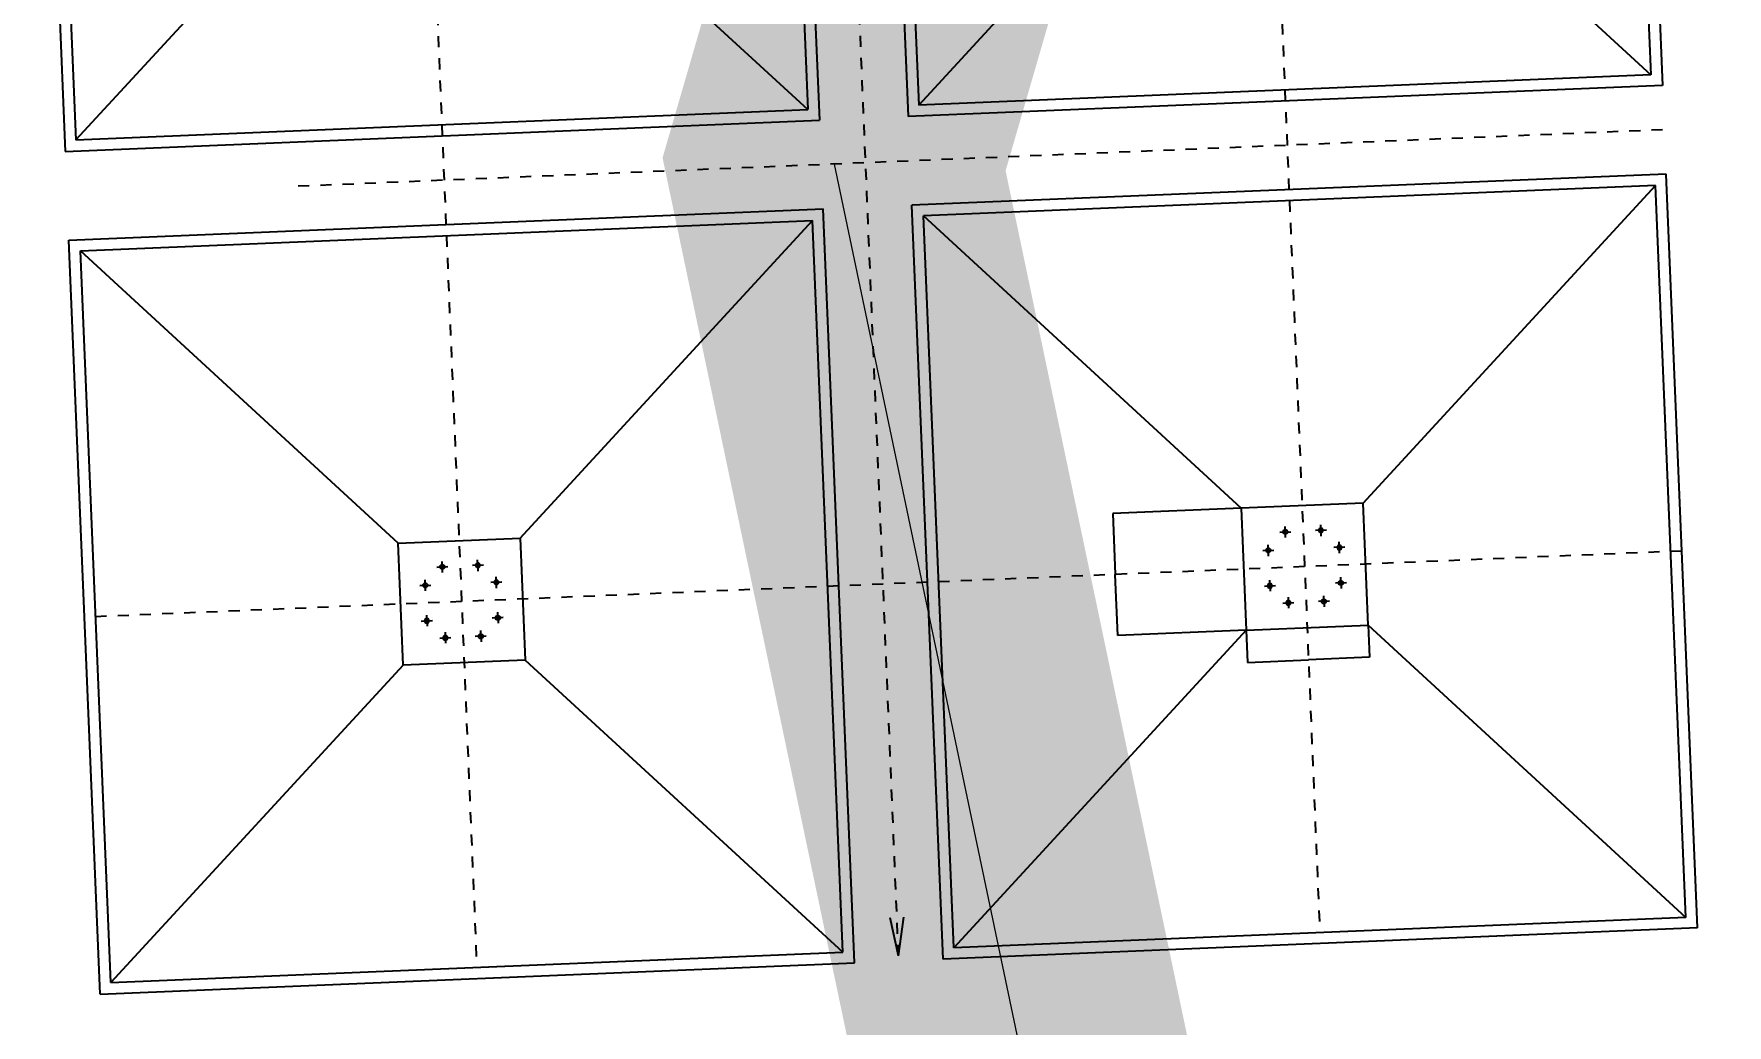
# Model space of a CAD drawing. Header units: metres. Extents: x 432095 to 435012, y 2470938 to 2473256.
# Drawn here: x 433744.4 to 433759.66, y 2471559.23 to 2471568.16 of the extents above; entities that cross this region are included whole.
import ezdxf

# ---------------------------------------------------------------- set-up
doc = ezdxf.new("R2010")
doc.units = ezdxf.units.M
doc.header["$MEASUREMENT"] = 0
for name, pattern in [('CENTER', [2, 1.25, -0.25, 0.25, -0.25]), ('CENTER2', [1.125, 0.75, -0.125, 0.125, -0.125]), ('DASHED2', [0.375, 0.25, -0.125])]:
    doc.linetypes.add(name, pattern=pattern)
doc.layers.add('HA_Daydan5', color=1, linetype='Continuous', lineweight=0)
doc.layers.add('Mong', color=2, linetype='Continuous')
doc.dimstyles.get("Standard").update_dxf_attribs({"dimtxt": 0.18, "dimasz": 0.18, "dimexe": 0.18, "dimexo": 0.0625, "dimgap": 0.09, "dimtad": 0, "dimtih": 1, "dimtoh": 1, "dimdec": 4, "dimzin": 0, "dimdsep": 46, "dimtxsty": 'Standard', "dimcen": 0.09, "dimadec": 0, "dimazin": 0, "dimtfac": 1, "dimtdec": 4, "dimtofl": 0, "dimtmove": 0, "dimatfit": 3, "dimfxl": 1, "dimtolj": 1, "dimtzin": 0, "dimarcsym": 0})

# ---------------------------------------------------------------- blocks, each defined once
blk = doc.blocks.new('*D48')
at = {"color": 0, "linetype": 'Continuous', "lineweight": -2}
for p, q in [((-4349.999999999884, 4350.062499999913), (-4349.999999999884, 4640.501114282444)), ((-4349.819999999883, 4640.321114282444), (-3800.659999999883, 4640.321114282444)), ((-3250.179999999883, 4640.321114282444), (-3799.339999999884, 4640.321114282444)), ((-3249.999999999884, 4350.062499999913), (-3249.999999999884, 4640.501114282444))]:
    blk.add_line(p, q, dxfattribs=at)
at = {"color": 0, "linetype": 'Continuous'}
for points in [[(-4349.819999999883, 4640.351114282444), (-4349.819999999883, 4640.291114282444), (-4349.999999999884, 4640.321114282444)], [(-3250.179999999883, 4640.351114282444), (-3250.179999999883, 4640.291114282444), (-3249.999999999884, 4640.321114282444)]]:
    blk.add_solid(points, dxfattribs=at)
at = {"layer": 'Defpoints', "color": 0, "linetype": 'Continuous'}
for p in [(-4349.999999999884, 4640.321114282444), (-4349.999999999884, 4349.999999999913), (-3249.999999999884, 4349.999999999913)]:
    blk.add_point(p, dxfattribs=at)
at = {"color": 0, "linetype": 'Continuous', "insert": (-3799.999999999884, 4640.321114282444), "char_height": 0.18, "attachment_point": 5}
blk.add_mtext('\\A1;1100.0000', dxfattribs=at)
blk = doc.blocks.new('*D49')
at = {"color": 0, "linetype": 'Continuous', "lineweight": -2}
for p, q in [((-3249.937499999884, 4349.999999999913), (-2093.330138182057, 4349.999999999913)), ((-2093.510138182056, 4349.819999999912), (-2093.510138182056, 3800.179999999971)), ((-2093.510138182056, 3250.17999999997), (-2093.510138182056, 3799.819999999972)), ((-3249.937499999884, 3249.999999999971), (-2093.330138182057, 3249.99999999997))]:
    blk.add_line(p, q, dxfattribs=at)
at = {"color": 0, "linetype": 'Continuous'}
for points in [[(-2093.540138182057, 4349.819999999912), (-2093.480138182056, 4349.819999999912), (-2093.510138182056, 4349.999999999913)], [(-2093.540138182057, 3250.17999999997), (-2093.480138182056, 3250.17999999997), (-2093.510138182056, 3249.99999999997)]]:
    blk.add_solid(points, dxfattribs=at)
at = {"layer": 'Defpoints', "color": 0, "linetype": 'Continuous'}
for p in [(-3249.999999999884, 4349.999999999913), (-3249.999999999884, 3249.999999999971), (-2093.510138182056, 3249.99999999997)]:
    blk.add_point(p, dxfattribs=at)
at = {"color": 0, "linetype": 'Continuous', "insert": (-2093.510138182057, 3799.999999999971), "char_height": 0.18, "attachment_point": 5}
blk.add_mtext('\\A1;1100.0000', dxfattribs=at)
blk = doc.blocks.new('bln')
at = {"color": 8, "linetype": 'CENTER'}
for p, q in [((158911.342007898, -81882.00000000009), (159010.6579921021, -81882.00000000013)), ((158961, -81932.93852899714), (158961, -81831.06147100306))]:
    blk.add_line(p, q, dxfattribs=at)
at = {"linetype": 'Continuous'}
blk.add_circle((158961, -81882.00000000012), 20, dxfattribs=at)
blk = doc.blocks.new('vt2 4 5')
at = {"color": 8, "linetype": 'ByBlock'}
for p, q in [((-7199.999999999854, 7200.000000000044), (-7199.999999999913, 400.0000000000291)), ((-7199.999999999854, 7200.000000000044), (-399.9999999997963, 7199.999999999985)), ((-399.9999999997963, 7199.999999999985), (-399.9999999998545, 399.9999999999709)), ((399.9999999997963, 7199.999999999985), (399.9999999998545, 399.9999999999709)), ((7199.999999999854, 7200.000000000044), (399.9999999997963, 7199.999999999985)), ((7199.999999999854, 7200.000000000044), (7199.999999999913, 400.0000000000291)), ((-7199.999999999913, 400.0000000000291), (-399.9999999998545, 399.9999999999709)), ((7199.999999999913, 400.0000000000291), (399.9999999998545, 399.9999999999709)), ((-7199.999999999913, -7200), (-7199.999999999854, -400)), ((-7199.999999999854, -400), (-399.9999999997963, -400.0000000000582)), ((-399.9999999998545, -7200.000000000058), (-399.9999999997963, -400.0000000000582)), ((399.9999999998545, -7200.000000000058), (399.9999999997963, -400.0000000000582)), ((7199.999999999854, -400), (399.9999999997963, -400.0000000000582)), ((7199.999999999913, -7200), (7199.999999999854, -400))]:
    blk.add_line(p, q, dxfattribs=at)
at = {"linetype": 'Continuous'}
for p, q in [((-7099.999999999854, 7100.000000000044), (-499.9999999997963, 7099.999999999985)), ((-7099.999999999854, 7100.000000000044), (-7099.999999999913, 500.0000000000291)), ((-499.9999999997963, 7099.999999999985), (-499.9999999998545, 499.9999999999709)), ((2.91038304567337e-11, 7154.024853148891), (-61.22127999438089, 6806.821720942811)), ((2.91038304567337e-11, 7154.024853148891), (61.2212799944391, 6806.821720942811)), ((7099.999999999854, 7100.000000000044), (499.9999999997963, 7099.999999999985)), ((499.9999999997963, 7099.999999999985), (499.9999999998545, 499.9999999999709)), ((7099.999999999854, 7100.000000000044), (7099.999999999913, 500.0000000000291)), ((-7099.999999999913, 500.0000000000291), (-499.9999999998545, 499.9999999999709)), ((7099.999999999913, 500.0000000000291), (499.9999999998545, 499.9999999999709)), ((-7099.999999999854, -500), (-499.9999999997963, -500.0000000000582)), ((-7099.999999999913, -7100), (-7099.999999999854, -500)), ((-499.9999999998545, -7100.000000000058), (-499.9999999997963, -500.0000000000582)), ((7099.999999999854, -500), (499.9999999997963, -500.0000000000582)), ((499.9999999998545, -7100.000000000058), (499.9999999997963, -500.0000000000582)), ((7099.999999999913, -7100), (7099.999999999854, -500))]:
    blk.add_line(p, q, dxfattribs=at)
for p, q in [((-4349.999999999767, 4349.999999999913), (-7099.999999999854, 7100.000000000044)), ((-3249.999999999884, 4349.999999999913), (-499.9999999998545, 7100.000000000044)), ((3249.999999999884, 4349.999999999913), (499.9999999998545, 7100.000000000044)), ((4349.999999999767, 4349.999999999913), (7099.999999999854, 7100.000000000044)), ((-4349.999999999884, 3249.999999999971), (-7099.999999999913, 500.0000000000291)), ((-3249.999999999709, 3249.999999999971), (-499.9999999997963, 500.0000000000291)), ((3249.999999999709, 3249.999999999971), (499.9999999997963, 500.0000000000291)), ((4349.999999999884, 3249.999999999971), (7099.999999999913, 500.0000000000291)), ((-4349.999999999651, -3250.000000000087), (-7099.999999999709, -500)), ((-3249.999999999767, -3250.000000000116), (-499.999999999709, -500)), ((3249.999999999767, -3250.000000000116), (499.999999999709, -500)), ((4349.999999999651, -3250.000000000087), (7099.999999999709, -500))]:
    blk.add_line(p, q)
at = {"color": 8, "linetype": 'CENTER2'}
for p, q in [((-3799.999999999738, -7100.000000000029), (-3800.000000000029, 7100)), ((3799.999999999738, -7100.000000000029), (3800.000000000029, 7100)), ((-7199.999999999913, 3800.000000000029), (7199.999999999913, 3799.999999999942))]:
    blk.add_line(p, q, dxfattribs=at)
at = {"color": 1, "linetype": 'CENTER', "ltscale": 2}
for p, q in [((0, 7154.024853149065), (0, -4355.796340388217)), ((-7184.66797410947, 2.91038304567337e-11), (5134.64762864908, -2.91038304567337e-11))]:
    blk.add_line(p, q, dxfattribs=at)
at = {"linetype": 'Continuous'}
for points in [[(-4349.999999999884, 3249.999999999971), (-3249.999999999884, 3249.999999999971), (-3249.999999999884, 4349.999999999913), (-4349.999999999884, 4349.999999999913)], [(4349.999999999884, 3249.999999999971), (3249.999999999884, 3249.999999999971), (3249.999999999884, 4349.999999999913), (4349.999999999884, 4349.999999999913)]]:
    blk.add_lwpolyline(points, close=True, dxfattribs=at)
at = {"layer": 'Mong', "color": 8, "linetype": 'Continuous'}
for p in [(-162921, 86002.00000000013), (-155320.9999999618, 86002.00000007452), (-163081, 85842.00000000012), (-155480.9999999618, 85842.00000007458)]:
    blk.add_blockref('bln', p, dxfattribs=at)
at = {"layer": 'Mong', "color": 8, "linetype": 'Continuous', "xscale": -1}
for p in [(155320.9999999618, 86002.00000007452), (162921, 86002.00000000013), (155480.9999999618, 85842.00000007458), (163081, 85842.00000000012)]:
    blk.add_blockref('bln', p, dxfattribs=at)
at = {"layer": 'Mong', "color": 8, "linetype": 'Continuous', "xscale": -1, "rotation": 180}
for p in [(-163081, -78242.00000000009), (-155480.9999999618, -78242.0000000746), (-162921, -78402.00000000015), (-155320.9999999618, -78402.00000007448)]:
    blk.add_blockref('bln', p, dxfattribs=at)
at = {"layer": 'Mong', "color": 8, "linetype": 'Continuous', "rotation": 180}
for p in [(155480.9999999618, -78242.0000000746), (163081, -78242.00000000009), (155320.9999999618, -78402.00000007448), (162921, -78402.00000000015)]:
    blk.add_blockref('bln', p, dxfattribs=at)
at = {"linetype": 'Continuous'}
for base, p2, angle, picture, middle in [((-4349.999999999884, 4640.321114282444), (-4349.999999999884, 4349.999999999913), 180, '*D48', (-3799.999999999884, 4640.321114282444)), ((-2093.510138182056, 3249.99999999997), (-3249.999999999884, 3249.999999999971), 270, '*D49', (-2093.510138182057, 3799.999999999971))]:
    dim = blk.add_linear_dim(base=base, p1=(-3249.999999999884, 4349.999999999913), p2=p2, angle=angle, dimstyle='Standard', override={"dimscale": 1}, dxfattribs=at)
    dim.commit()
    dim.dimension.update_dxf_attribs({"geometry": picture, "text_midpoint": middle, "dimtype": 161})

msp = doc.modelspace()

# ---------------------------------------------------------------- linework, layer by layer
at = {"layer": 'HA_Daydan5', "color": 5, "linetype": 'DASHED2', "ltscale": 40}
msp.add_line((433751.6117434041, 2471566.984670545, 118), (433798.6060058837, 2471343.233702348), dxfattribs=at)
at = {"layer": 'HA_Daydan5', "color": 5, "linetype": 'DASHED2', "ltscale": 40, "const_width": 3}
msp.add_lwpolyline([(433798.5539756475, 2471343.231114107), (433751.6117434041, 2471566.984670545), (433758.7351618761, 2471591.538370609)], dxfattribs=at)

# ---------------------------------------------------------------- block references
at = {"layer": 'Mong', "color": 8, "linetype": 'Continuous', "xscale": 0.0009999999193486555, "yscale": 0.001000000163912773, "zscale": 0.0009999999999999996, "rotation": 182.3735413886159}
msp.add_blockref('vt2 4 5', (433751.8959875512, 2471566.997935351), dxfattribs=at)

doc.saveas('drawing.dxf')
